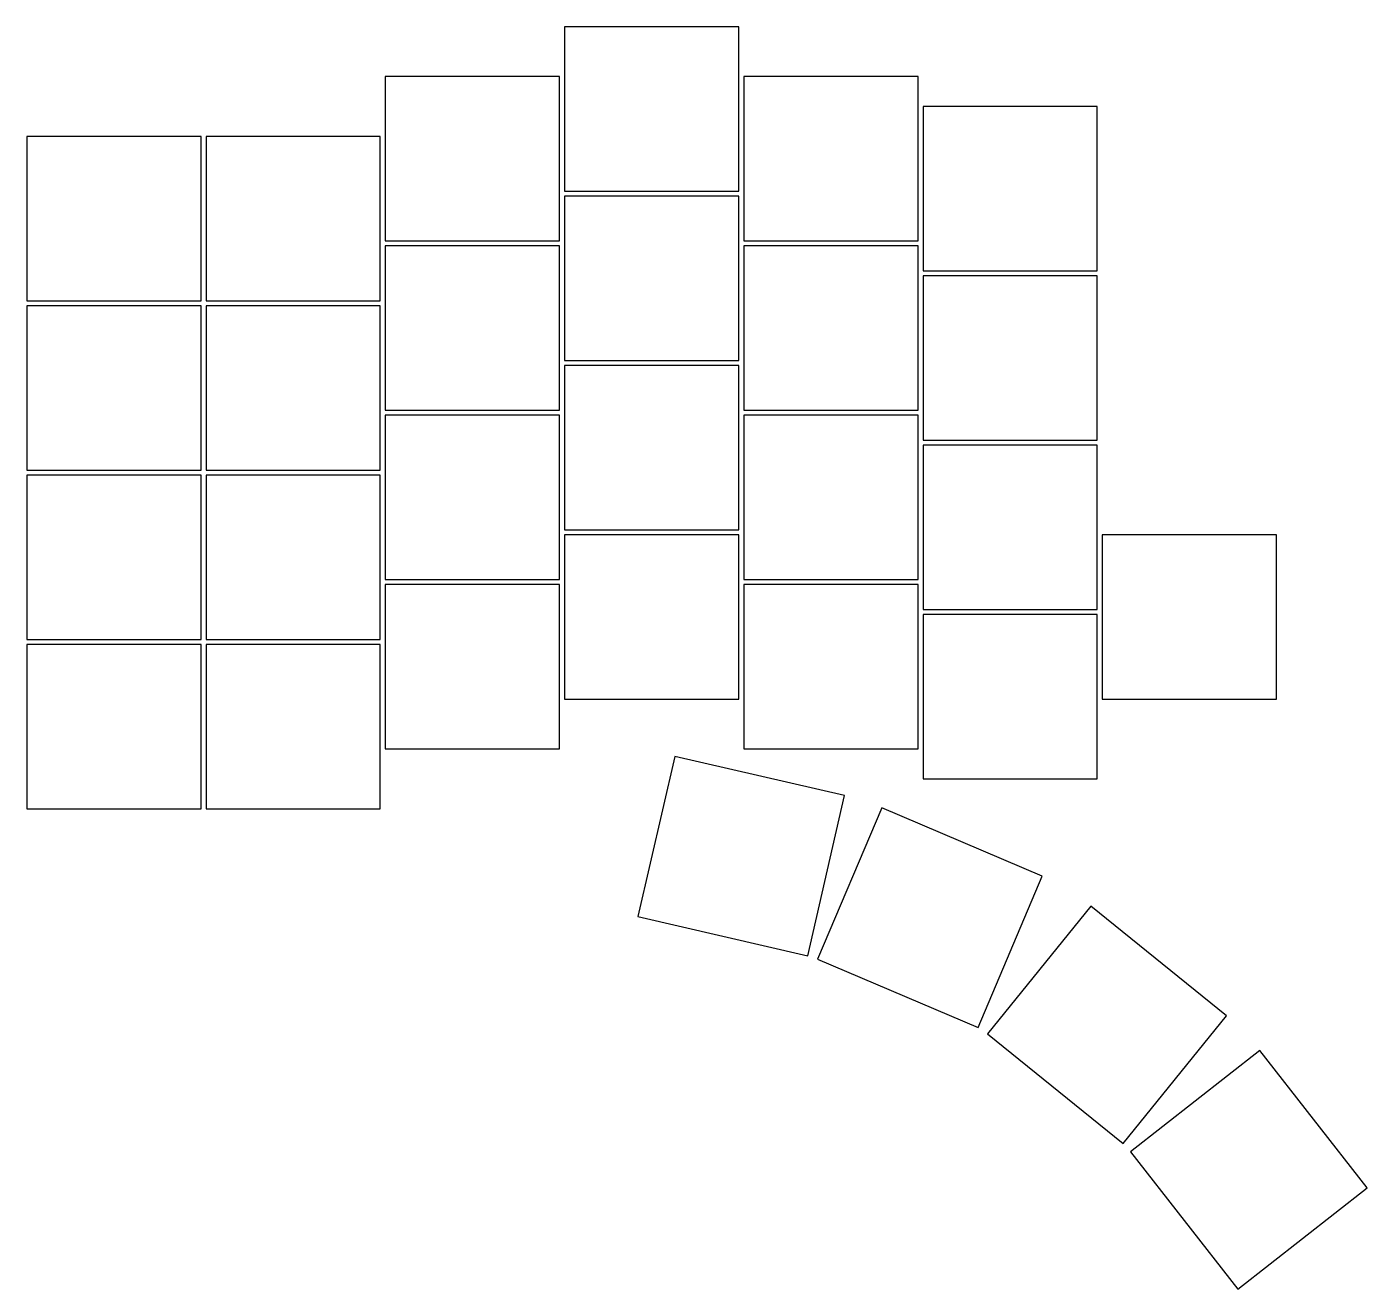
# Model space of a CAD drawing. Header units: millimetres. Extents: x -9 to 126, y -56 to 70.
import ezdxf

# ---------------------------------------------------------------- set-up
doc = ezdxf.new("R2010")
doc.units = ezdxf.units.MM

msp = doc.modelspace()

# ---------------------------------------------------------------- linework, layer by layer
for p, q in [((62.75, 70.25), (45.25, 70.25)), ((45.25, 70.25), (45.25, 53.75)), ((62.75, 53.75), (62.75, 70.25)), ((44.75, 65.25), (27.25, 65.25)), ((27.25, 65.25), (27.25, 48.75)), ((44.75, 48.75), (44.75, 65.25)), ((80.75, 65.25), (63.25, 65.25)), ((63.25, 65.25), (63.25, 48.75)), ((80.75, 48.75), (80.75, 65.25)), ((98.75, 62.25), (81.25, 62.25)), ((81.25, 62.25), (81.25, 45.75)), ((98.75, 45.75), (98.75, 62.25)), ((8.75, 59.25), (-8.75, 59.25)), ((-8.75, 59.25), (-8.75, 42.75)), ((8.75, 42.75), (8.75, 59.25)), ((26.75, 59.25), (9.25, 59.25)), ((9.25, 59.25), (9.25, 42.75)), ((26.75, 42.75), (26.75, 59.25)), ((45.25, 53.75), (62.75, 53.75)), ((62.75, 53.25), (45.25, 53.25)), ((45.25, 53.25), (45.25, 36.75)), ((62.75, 36.75), (62.75, 53.25)), ((27.25, 48.75), (44.75, 48.75)), ((63.25, 48.75), (80.75, 48.75)), ((44.75, 48.25), (27.25, 48.25)), ((27.25, 48.25), (27.25, 31.75)), ((44.75, 31.75), (44.75, 48.25)), ((80.75, 48.25), (63.25, 48.25)), ((63.25, 48.25), (63.25, 31.75)), ((80.75, 31.75), (80.75, 48.25)), ((81.25, 45.75), (98.75, 45.75)), ((98.75, 45.25), (81.25, 45.25)), ((81.25, 45.25), (81.25, 28.75)), ((98.75, 28.75), (98.75, 45.25)), ((-8.75, 42.75), (8.75, 42.75)), ((8.75, 42.25), (-8.75, 42.25)), ((-8.75, 42.25), (-8.75, 25.75)), ((8.75, 25.75), (8.75, 42.25)), ((9.25, 42.75), (26.75, 42.75)), ((26.75, 42.25), (9.25, 42.25)), ((9.25, 42.25), (9.25, 25.75)), ((26.75, 25.75), (26.75, 42.25)), ((45.25, 36.75), (62.75, 36.75)), ((62.75, 36.25), (45.25, 36.25)), ((45.25, 36.25), (45.25, 19.75)), ((62.75, 19.75), (62.75, 36.25)), ((27.25, 31.75), (44.75, 31.75)), ((44.75, 31.25), (27.25, 31.25)), ((27.25, 31.25), (27.25, 14.75)), ((44.75, 14.75), (44.75, 31.25)), ((63.25, 31.75), (80.75, 31.75)), ((80.75, 31.25), (63.25, 31.25)), ((63.25, 31.25), (63.25, 14.75)), ((80.75, 14.75), (80.75, 31.25)), ((81.25, 28.75), (98.75, 28.75)), ((98.75, 28.25), (81.25, 28.25)), ((81.25, 28.25), (81.25, 11.75)), ((98.75, 11.75), (98.75, 28.25)), ((-8.75, 25.75), (8.75, 25.75)), ((9.25, 25.75), (26.75, 25.75)), ((8.75, 25.25), (-8.75, 25.25)), ((-8.75, 25.25), (-8.75, 8.75)), ((8.75, 8.75), (8.75, 25.25)), ((26.75, 25.25), (9.25, 25.25)), ((9.25, 25.25), (9.25, 8.75)), ((26.75, 8.75), (26.75, 25.25)), ((45.25, 19.75), (62.75, 19.75)), ((62.75, 19.25), (45.25, 19.25)), ((45.25, 19.25), (45.25, 2.75)), ((62.75, 2.75), (62.75, 19.25)), ((116.75, 19.25), (99.25, 19.25)), ((99.25, 19.25), (99.25, 2.75)), ((116.75, 2.75), (116.75, 19.25)), ((27.25, 14.75), (44.75, 14.75)), ((44.75, 14.25), (27.25, 14.25)), ((27.25, 14.25), (27.25, -2.25)), ((44.75, -2.25), (44.75, 14.25)), ((63.25, 14.75), (80.75, 14.75)), ((80.75, 14.25), (63.25, 14.25)), ((63.25, 14.25), (63.25, -2.25)), ((80.75, -2.25), (80.75, 14.25)), ((81.25, 11.75), (98.75, 11.75)), ((98.75, 11.25), (81.25, 11.25)), ((81.25, 11.25), (81.25, -5.25)), ((98.75, -5.25), (98.75, 11.25)), ((-8.75, 8.75), (8.75, 8.75)), ((8.75, 8.25), (-8.75, 8.25)), ((-8.75, 8.25), (-8.75, -8.25)), ((8.75, -8.25), (8.75, 8.25)), ((9.25, 8.75), (26.75, 8.75)), ((26.75, 8.25), (9.25, 8.25)), ((9.25, 8.25), (9.25, -8.25)), ((26.75, -8.25), (26.75, 8.25)), ((45.25, 2.75), (62.75, 2.75)), ((99.25, 2.75), (116.75, 2.75)), ((27.25, -2.25), (44.75, -2.25)), ((63.25, -2.25), (80.75, -2.25)), ((56.33, -2.99), (52.62, -19.07)), ((73.38, -6.93), (56.33, -2.99)), ((81.25, -5.25), (98.75, -5.25)), ((69.67, -23.01), (73.38, -6.93)), ((-8.75, -8.25), (8.75, -8.25)), ((9.25, -8.25), (26.75, -8.25)), ((77.12, -8.17), (70.67, -23.36)), ((93.22, -15.01), (77.12, -8.17)), ((86.78, -30.2), (93.22, -15.01)), ((98.12, -18.04), (87.74, -30.86)), ((111.72, -29.05), (98.12, -18.04)), ((52.62, -19.07), (69.67, -23.01)), ((70.67, -23.36), (86.78, -30.2)), ((101.34, -41.87), (111.72, -29.05)), ((87.74, -30.86), (101.34, -41.87)), ((115.08, -32.53), (102.08, -42.69)), ((125.86, -46.32), (115.08, -32.53)), ((102.08, -42.69), (112.85, -56.48)), ((112.85, -56.48), (125.86, -46.32))]:
    msp.add_line(p, q)

doc.saveas('drawing.dxf')
